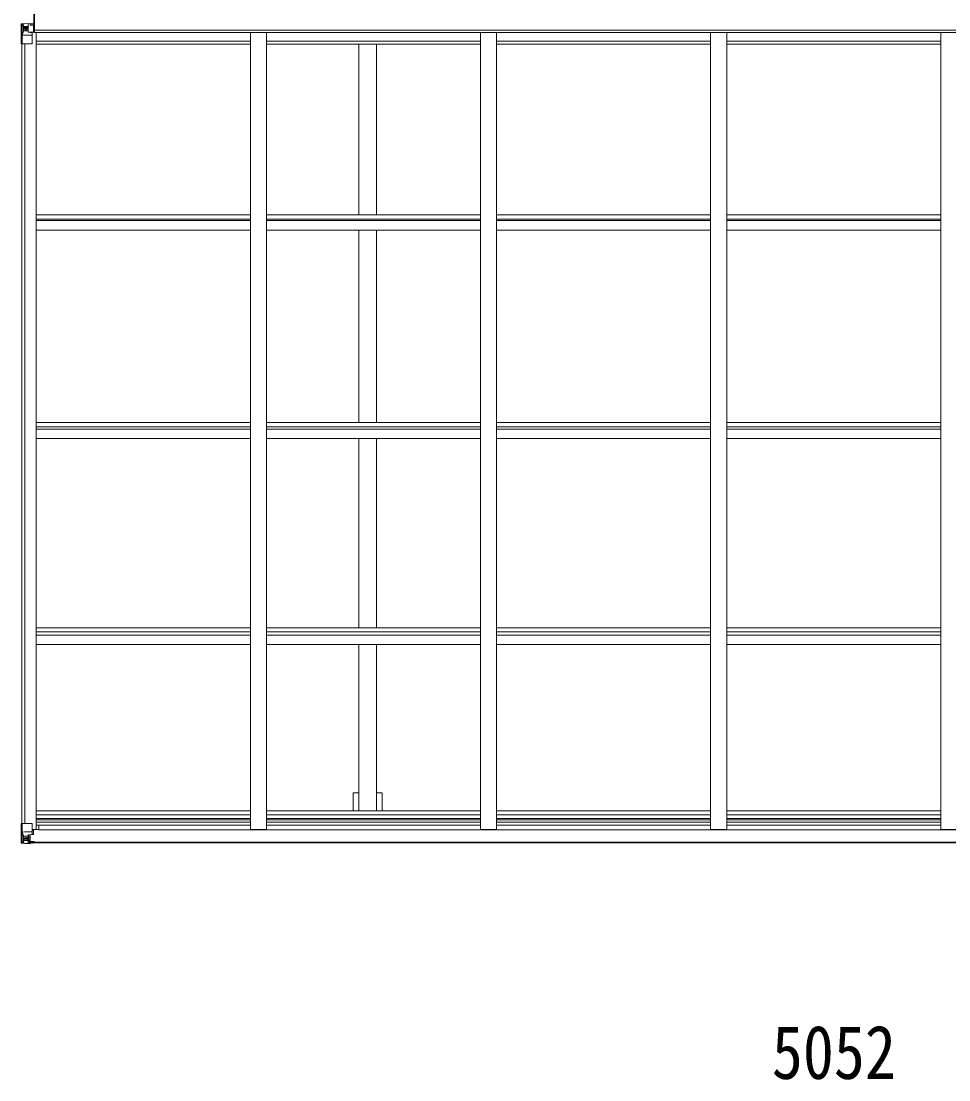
# Model space of a CAD drawing. Units: millimetres at full size; details may follow other scales. Extents: x -9783 to 33754, y -10064 to 6752.
# Drawn here: x 1770 to 4656, y 231 to 3524 of the extents above; entities that cross this region are included whole.
import ezdxf
from ezdxf.enums import TextEntityAlignment as Align

# ---------------------------------------------------------------- set-up
doc = ezdxf.new("R2010")
doc.units = ezdxf.units.MM
doc.header["$LTSCALE"] = 35
for name, color, linetype, lineweight in [('0-1_本体', 4, 'Continuous', 9), ('0-2_部品', 7, 'Continuous', 9), ('0-7_合掌部品', 3, 'Continuous', 9), ('0-A_寸法', 6, 'Continuous', 9)]:
    doc.layers.add(name, color=color, linetype=linetype, lineweight=lineweight)
doc.styles.add('ＭＳ ゴシック', font='')
doc.styles.get('ＭＳ ゴシック').set_extended_font_data('MS Gothic')

msp = doc.modelspace()

# ---------------------------------------------------------------- linework, layer by layer
at = {"layer": '0-1_本体'}
for p, q in [((1798.7, 3515.54), (1809.2, 3515.54)), ((6784.7, 3495.49), (1811.7, 3495.76)), ((1811.7, 3492.45), (1811.7, 3488.79)), ((1808.16, 3490.09), (1811.7, 3490.09)), ((6784.7, 3488.79), (1811.7, 3488.79)), ((1817.2, 3488.79), (1817.2, 1009.56)), ((1817.2, 3461.98), (2483.2, 3461.98)), ((2483.2, 3488.79), (2483.2, 1009.98)), ((2533.2, 3488.79), (2533.2, 1009.98)), ((2533.2, 3461.98), (3199.2, 3461.98)), ((3199.2, 3488.79), (3199.2, 1009.98)), ((3249.2, 3488.79), (3249.2, 1009.98)), ((3249.2, 3461.98), (3915.2, 3461.98)), ((3915.2, 3488.79), (3915.2, 1009.98)), ((3965.2, 3488.79), (3965.2, 1009.98)), ((3965.2, 3461.98), (4631.2, 3461.98)), ((4631.2, 3488.79), (4631.2, 1009.98)), ((1772.2, 3453.74), (1772.2, 1028.64)), ((1781.2, 3453.74), (1781.2, 1028.64)), ((1781.9, 3453.74), (1781.9, 1028.64)), ((1817.2, 3452.87), (2483.2, 3452.87)), ((2533.2, 3452.87), (3199.2, 3452.87)), ((2820.7, 3452.87), (2820.7, 2921.05)), ((2875.7, 3452.87), (2875.7, 2921.05)), ((3249.2, 3452.87), (3915.2, 3452.87)), ((3965.2, 3452.87), (4631.2, 3452.87)), ((1817.2, 2908.03), (2483.2, 2908.03)), ((1817.2, 2904.15), (2483.2, 2904.15)), ((1817.23, 2921.05), (2483.23, 2921.05)), ((2533.2, 2908.03), (3199.2, 2908.03)), ((2533.2, 2904.15), (3199.2, 2904.15)), ((2533.23, 2921.05), (3199.23, 2921.05)), ((3249.2, 2908.03), (3915.2, 2908.03)), ((3249.2, 2904.15), (3915.2, 2904.15)), ((3249.23, 2921.05), (3915.23, 2921.05)), ((3965.2, 2908.03), (4631.2, 2908.03)), ((3965.2, 2904.15), (4631.2, 2904.15)), ((3965.23, 2921.05), (4631.23, 2921.05)), ((1817.2, 2874.35), (2483.2, 2874.35)), ((2533.2, 2874.35), (3199.2, 2874.35)), ((2820.7, 2874.35), (2820.7, 2275.06)), ((2875.7, 2874.35), (2875.7, 2275.06)), ((3249.2, 2874.35), (3915.2, 2874.35)), ((3965.2, 2874.35), (4631.2, 2874.35)), ((1817.2, 2275.06), (2483.2, 2275.06)), ((2533.2, 2275.06), (3199.2, 2275.06)), ((3249.2, 2275.06), (3915.2, 2275.06)), ((3965.2, 2275.06), (4631.2, 2275.06)), ((1817.2, 2262.1), (2483.2, 2262.1)), ((1817.2, 2254.96), (2483.2, 2254.96)), ((2533.2, 2262.1), (3199.2, 2262.1)), ((2533.2, 2254.96), (3199.2, 2254.96)), ((3249.2, 2262.1), (3915.2, 2262.1)), ((3249.2, 2254.96), (3915.2, 2254.96)), ((3965.2, 2262.1), (4631.2, 2262.1)), ((3965.2, 2254.96), (4631.2, 2254.96)), ((1817.2, 2225.52), (2483.2, 2225.52)), ((2533.2, 2225.52), (3199.2, 2225.52)), ((2820.7, 2225.52), (2820.7, 1637.02)), ((2875.7, 2225.52), (2875.7, 1637.02)), ((3249.2, 2225.52), (3915.2, 2225.52)), ((3965.2, 2225.52), (4631.2, 2225.52)), ((1817.2, 1637.02), (2483.2, 1637.02)), ((1817.2, 1624.18), (2483.2, 1624.18)), ((1817.2, 1614.03), (2483.2, 1614.03)), ((2533.2, 1637.02), (3199.2, 1637.02)), ((2533.2, 1624.18), (3199.2, 1624.18)), ((2533.2, 1614.03), (3199.2, 1614.03)), ((3249.2, 1637.02), (3915.2, 1637.02)), ((3249.2, 1624.18), (3915.2, 1624.18)), ((3249.2, 1614.03), (3915.2, 1614.03)), ((3965.2, 1637.02), (4631.2, 1637.02)), ((3965.2, 1624.18), (4631.2, 1624.18)), ((3965.2, 1614.03), (4631.2, 1614.03)), ((1817.2, 1585.06), (2483.2, 1585.06)), ((2533.2, 1585.06), (3199.2, 1585.06)), ((2820.7, 1585.06), (2820.7, 1067.61)), ((2875.7, 1585.06), (2875.7, 1067.61)), ((3249.2, 1585.06), (3915.2, 1585.06)), ((3965.2, 1585.06), (4631.2, 1585.06)), ((2893.4, 1123.88), (2875.7, 1123.88)), ((2893.4, 1123.88), (2893.4, 1067.61)), ((1817.2, 1067.61), (2483.2, 1067.61)), ((1817.2, 1054.78), (2483.2, 1054.78)), ((2533.2, 1067.61), (3199.2, 1067.61)), ((2533.2, 1054.78), (3199.2, 1054.78)), ((3249.2, 1067.61), (3915.2, 1067.61)), ((3249.2, 1054.78), (3915.2, 1054.78)), ((3965.2, 1067.61), (4631.2, 1067.61)), ((3965.2, 1054.78), (4631.2, 1054.78)), ((1817.2, 1043.44), (2483.2, 1043.44)), ((1817.2, 1039.65), (2483.2, 1039.65)), ((1817.2, 1032.58), (2483.2, 1032.58)), ((1817.2, 1023.21), (2483.2, 1023.21)), ((1824.7, 1023.21), (1824.7, 1008.14)), ((2533.2, 1043.44), (3199.2, 1043.44)), ((2533.2, 1039.65), (3199.2, 1039.65)), ((2533.2, 1032.58), (3199.2, 1032.58)), ((2533.2, 1023.21), (3199.2, 1023.21)), ((3249.2, 1043.44), (3915.2, 1043.44)), ((3249.2, 1039.65), (3915.2, 1039.65)), ((3249.2, 1032.58), (3915.2, 1032.58)), ((3249.2, 1023.21), (3915.2, 1023.21)), ((3965.2, 1043.44), (4631.2, 1043.44)), ((3965.2, 1039.65), (4631.2, 1039.65)), ((3965.2, 1032.58), (4631.2, 1032.58)), ((3965.2, 1023.21), (4631.2, 1023.21)), ((1804.2, 1009.56), (1817.2, 1009.56)), ((1824.7, 1008.14), (6771.7, 1008.14)), ((2483.2, 1009.98), (2533.2, 1009.98)), ((3199.2, 1009.98), (3249.2, 1009.98)), ((3915.2, 1009.98), (3965.2, 1009.98)), ((4631.2, 1009.98), (4681.2, 1009.98)), ((1793.7, 969.94), (6802.7, 969.94)), ((1793.7, 967.87), (6802.7, 967.87))]:
    msp.add_line(p, q, dxfattribs=at)
msp.add_lwpolyline([(2820.7, 1123.88), (2803, 1123.88), (2803, 1067.61)], dxfattribs=at)
at = {"layer": '0-2_部品'}
for p, q in [((1773.05, 1028.64), (1803.2, 1028.64)), ((1773.05, 1028.64), (1773.05, 968.06)), ((1804.2, 1027.64), (1804.2, 994.54)), ((1773.59, 1001.76), (1780.2, 1001.97)), ((1773.59, 1001.76), (1777.74, 989.68)), ((1780.2, 988.44), (1777.87, 988.41)), ((1777.87, 988.41), (1777.87, 974.94)), ((1780.2, 1001.97), (1804.2, 1001.97)), ((1780.2, 988.44), (1792.2, 988.44)), ((1780.2, 988.44), (1780.2, 988.44)), ((1792.2, 991.74), (1792.2, 965.64)), ((1793.7, 988.44), (1792.2, 988.44)), ((1803.38, 994.29), (1793.03, 992.63)), ((1793.03, 992), (1803.38, 993.65)), ((1793.03, 992.63), (1793.03, 992)), ((1797.7, 992.75), (1797.7, 972.78)), ((1803.38, 993.65), (1803.38, 994.29)), ((1803.66, 993.73), (1807.7, 993.76)), ((1824.7, 1009.37), (1804.2, 1009.37)), ((1808.7, 1005.64), (1804.2, 1005.64)), ((1807.7, 995.5), (1808.7, 995.49)), ((1808.7, 993.77), (1807.7, 993.76)), ((1808.7, 1009.37), (1808.7, 993.77)), ((1770.2, 967.93), (1770.2, 967.97)), ((1771.14, 966.98), (1771.14, 966.94)), ((1771.14, 966.93), (1771.14, 966.93)), ((1780.11, 966.55), (1772.19, 967.02)), ((1773.05, 967.99), (1773.05, 968.06)), ((1777.02, 971.43), (1774.28, 967.77)), ((1777.87, 974.94), (1780.2, 974.88)), ((1780.2, 974.89), (1792.2, 974.89)), ((1792.2, 965.76), (1780.2, 966.54)), ((1785.68, 982.08), (1785.68, 983.04)), ((1791.2, 974.89), (1792.2, 974.89)), ((1793.7, 974.89), (1792.2, 974.89)), ((1793.7, 971.35), (1792.2, 971.35)), ((1792.2, 966.53), (1798.7, 966.13)), ((1798.7, 965.25), (1792.2, 965.64)), ((1797.7, 984.85), (1793.7, 984.85)), ((1797.7, 976.64), (1793.7, 976.64)), ((1794.2, 971.71), (1793.7, 971.71)), ((1798.7, 967.06), (1793.7, 967.14)), ((1793.81, 973.01), (1797.7, 973.01)), ((1794.2, 972.8), (1794.2, 972.64)), ((1794.2, 972.64), (1794.2, 972.64)), ((1804.2, 972.55), (1794.2, 972.64)), ((1794.2, 970.68), (1794.2, 972.64)), ((1802.2, 970.71), (1794.2, 970.71)), ((1802.2, 970.68), (1794.2, 970.68)), ((1798.7, 967.06), (1798.7, 967.87)), ((1798.7, 966.64), (1798.7, 967.06)), ((1798.7, 966.64), (1798.7, 966.13)), ((1798.7, 966.13), (1798.7, 965.25)), ((1803.7, 967.44), (1803.7, 967.87)), ((1804, 967.44), (1803.7, 967.44)), ((1804, 967.44), (1805.69, 967.87)), ((1804.2, 972.55), (1804.2, 970.94)), ((1804.2, 970.94), (1809.2, 970.94)), ((1809.2, 969.94), (1809.2, 970.94)), ((1809.2, 970.94), (1810.2, 970.94)), ((1810.2, 972.62), (1810.2, 972.51)), ((1810.2, 970.94), (1810.2, 972.51)), ((1810.2, 970.94), (1810.2, 969.94))]:
    msp.add_line(p, q, dxfattribs=at)
for points in [[(1770.2, 967.97), (1770.2, 1028.64), (1773.05, 1028.64)], [(1798.7, 966.64), (1793.7, 966.64), (1793.7, 992.11)], [(1807.7, 993.76), (1807.7, 995.5), (1804.2, 995.52)], [(1771.14, 966.93), (1780.2, 966.38), (1792.2, 965.64)], [(1783.76, 981.12), (1782.8, 981.12), (1782.8, 980.16), (1783.76, 980.16)], [(1785.68, 983.04), (1784.72, 983.04), (1784.72, 982.08)], [(1784.72, 979.2), (1784.72, 978.24), (1785.68, 978.24), (1785.68, 979.2)], [(1786.64, 980.16), (1787.6, 980.16), (1787.6, 981.12), (1786.64, 981.12)], [(1809.2, 972.67), (1794.2, 972.8), (1794.2, 972.8)], [(1794.2, 971.71), (1802.2, 971.71), (1802.2, 969.94)], [(1804.2, 972.55), (1804.2, 972.56), (1810.2, 972.51)]]:
    msp.add_lwpolyline(points, dxfattribs=at)
msp.add_circle((1785.2, 980.64), 5.3, dxfattribs=at)
for centre, radius, start, end in [((1803.2, 1027.64), 1, 0, 90), ((1793.14, 991.7), 0.937, 96.73234, 177.67791), ((1793.14, 991.07), 0.937, 96.73234, 177.67791), ((1803.27, 995.22), 0.937, 276.73234, 357.67791), ((1803.27, 994.58), 0.937, 276.73234, 357.67791), ((1771.2, 967.97), 0.999, 180.04917, 266.5576), ((1771.2, 967.93), 0.999, 180.04917, 266.5576), ((1771.2, 967.93), 1, 179.99921, 266.49983), ((1772.36, 954.32), 12.7, 84.89689, 90.75534), ((1774.33, 967.93), 1.28, 177.54105, 228.82169), ((1783.76, 982.08), 0.96, 270, 0), ((1783.76, 979.2), 0.96, 0, 90), ((1786.64, 982.08), 0.96, 180, 270), ((1786.64, 979.2), 0.96, 90, 180), ((1794.2, 973.14), 0.5, 179.95536, 269.47105), ((1794.2, 970.21), 0.5, 89.99891, 179.99891), ((1794.2, 970.18), 0.5, 90.00309, 180.00198), ((1794.22, 973.31), 0.513, 178.95293, 268.11972), ((1809.34, 964.98), 7.69, 83.56574, 91.03001)]:
    msp.add_arc(centre, radius, start, end, dxfattribs=at)
for centre, major_axis, ratio, start_param, end_param in [((1774.31, 999.41), (0.85, -2.32), 0.403757, 3.0087805, 3.9744392), ((1776.47, 988.39), (0, -3), 0.468246, 1.5772882, 2.0127935), ((1773.14, 966.85), (2, -0.12), 0.060933, 2.0712557, 3.1453404), ((1972.14, 954.62), (201, -12.36), 0.060933, 3.1453404, 3.145839), ((1773.33, 969.95), (-0.02, -3), 0.466854, 0.125683, 0.7596956), ((1775, 975.02), (0.03, -5), 0.573921, 0.7672717, 1.551125), ((1698.46, 974.89), (81.75, 0), 0.061163, 6.2824128, 6.2831853)]:
    msp.add_ellipse(centre, major_axis=major_axis, ratio=ratio, start_param=start_param, end_param=end_param, dxfattribs=at)
at = {"layer": '0-7_合掌部品'}
for p, q in [((1770.2, 3514.45), (1770.2, 3453.74)), ((1771.14, 3515.41), (1771.14, 3515.45)), ((1780.11, 3515.84), (1772.19, 3515.36)), ((1773.05, 3514.39), (1773.05, 3514.32)), ((1773.05, 3453.74), (1773.05, 3514.32)), ((1773.59, 3480.62), (1777.74, 3492.71)), ((1777.02, 3510.95), (1774.28, 3514.62)), ((1777.87, 3507.44), (1780.2, 3507.5)), ((1777.87, 3493.97), (1777.87, 3507.44)), ((1780.2, 3493.94), (1777.87, 3493.97)), ((1792.2, 3516.63), (1780.2, 3515.84)), ((1780.2, 3507.5), (1792.2, 3507.5)), ((1780.2, 3493.94), (1780.2, 3493.94)), ((1792.2, 3493.94), (1780.2, 3493.94)), ((1784.72, 3500.3), (1784.72, 3499.34)), ((1792.2, 3489.95), (1792.2, 3516.74)), ((1798.7, 3517.14), (1798.7, 3511.19)), ((1807.7, 3511.76), (1798.7, 3511.82)), ((1808.7, 3490.9), (1808.7, 3511.05)), ((1773.59, 3480.62), (1780.2, 3480.41)), ((1780.2, 3480.41), (1804.2, 3480.41)), ((1792.2, 3489.95), (1798.7, 3489.95)), ((1793.03, 3489.75), (1793.03, 3489.95)), ((1803.38, 3488.1), (1793.03, 3489.75)), ((1795.73, 3489.95), (1803.38, 3488.73)), ((1798.7, 3489.95), (1807.7, 3489.99)), ((1803.38, 3488.73), (1803.38, 3488.1)), ((1804.2, 3454.74), (1804.2, 3487.84)), ((1770.2, 3453.74), (1803.2, 3453.74))]:
    msp.add_line(p, q, dxfattribs=at)
msp.add_lwpolyline([(1810.7, 3492.43), (1810.7, 3555.43), (1809.2, 3555.43), (1809.2, 3492.43)], close=True, dxfattribs=at)
for points in [[(1810.7, 3492.43), (1811.7, 3492.43), (1811.7, 3555.43), (1810.7, 3555.43)], [(1771.14, 3515.45), (1780.2, 3516.01), (1798.7, 3517.14)], [(1783.76, 3502.22), (1782.8, 3502.22), (1782.8, 3501.26), (1783.76, 3501.26)], [(1785.68, 3503.18), (1785.68, 3504.14), (1784.72, 3504.14), (1784.72, 3503.18)], [(1784.72, 3499.34), (1785.68, 3499.34), (1785.68, 3500.3)], [(1786.64, 3501.26), (1787.6, 3501.26), (1787.6, 3502.22), (1786.64, 3502.22)], [(1808.7, 3511.05), (1808.69, 3511.16), (1798.7, 3511.19)]]:
    msp.add_lwpolyline(points, dxfattribs=at)
msp.add_circle((1785.2, 3501.74), 5.3, dxfattribs=at)
for centre, radius, start, end in [((1771.2, 3514.45), 0.999, 93.4424, 179.95083), ((1771.2, 3514.45), 1, 93.50017, 180.00079), ((1771.2, 3514.41), 0.999, 93.4424, 179.95083), ((1772.36, 3528.06), 12.7, 269.24466, 275.10311), ((1774.33, 3514.45), 1.28, 131.17831, 182.45895), ((1783.76, 3503.18), 0.96, 270, 0), ((1783.76, 3500.3), 0.96, 0, 90), ((1786.64, 3503.18), 0.96, 180, 270), ((1786.64, 3500.3), 0.96, 90, 180), ((1793.14, 3490.68), 0.937, 230.93398, 263.26766), ((1803.27, 3487.8), 0.937, 2.32209, 83.26766), ((1803.27, 3487.17), 0.937, 2.32209, 83.26766), ((1803.2, 3454.74), 1, 270, 0)]:
    msp.add_arc(centre, radius, start, end, dxfattribs=at)
for centre, major_axis, ratio, start_param, end_param in [((1972.14, 3527.76), (201, 12.36), 0.060933, 3.1373463, 3.1378449), ((1773.14, 3515.53), (2, 0.12), 0.060933, 3.1378449, 4.2119296), ((1773.33, 3512.43), (-0.02, 3), 0.466854, 5.5234897, 6.1575023), ((1775, 3507.36), (0.03, 5), 0.573921, 4.7320603, 5.5159136), ((1776.47, 3493.99), (0, 3), 0.468246, 4.2703918, 4.7058971), ((1698.46, 3507.5), (81.75, 0), 0.061163, 0, 0.0007725), ((1807.7, 3511.06), (1, -0.012), 0.707053, 0.1587743, 1.5795216), ((1807.7, 3490.89), (1, 0.021), 0.906239, 4.6936843, 6.2644806), ((1774.31, 3482.97), (0.85, 2.32), 0.403757, 2.3087461, 3.2744049)]:
    msp.add_ellipse(centre, major_axis=major_axis, ratio=ratio, start_param=start_param, end_param=end_param, dxfattribs=at)

# ---------------------------------------------------------------- texts
at = {"layer": '0-A_寸法', "color": 7, "style": 'ＭＳ ゴシック', "width": 0.85}
msp.add_text('5052', height=166.8, dxfattribs=at).set_placement((4105.7, 183.6), align=Align.BOTTOM_LEFT)

doc.saveas('drawing.dxf')
